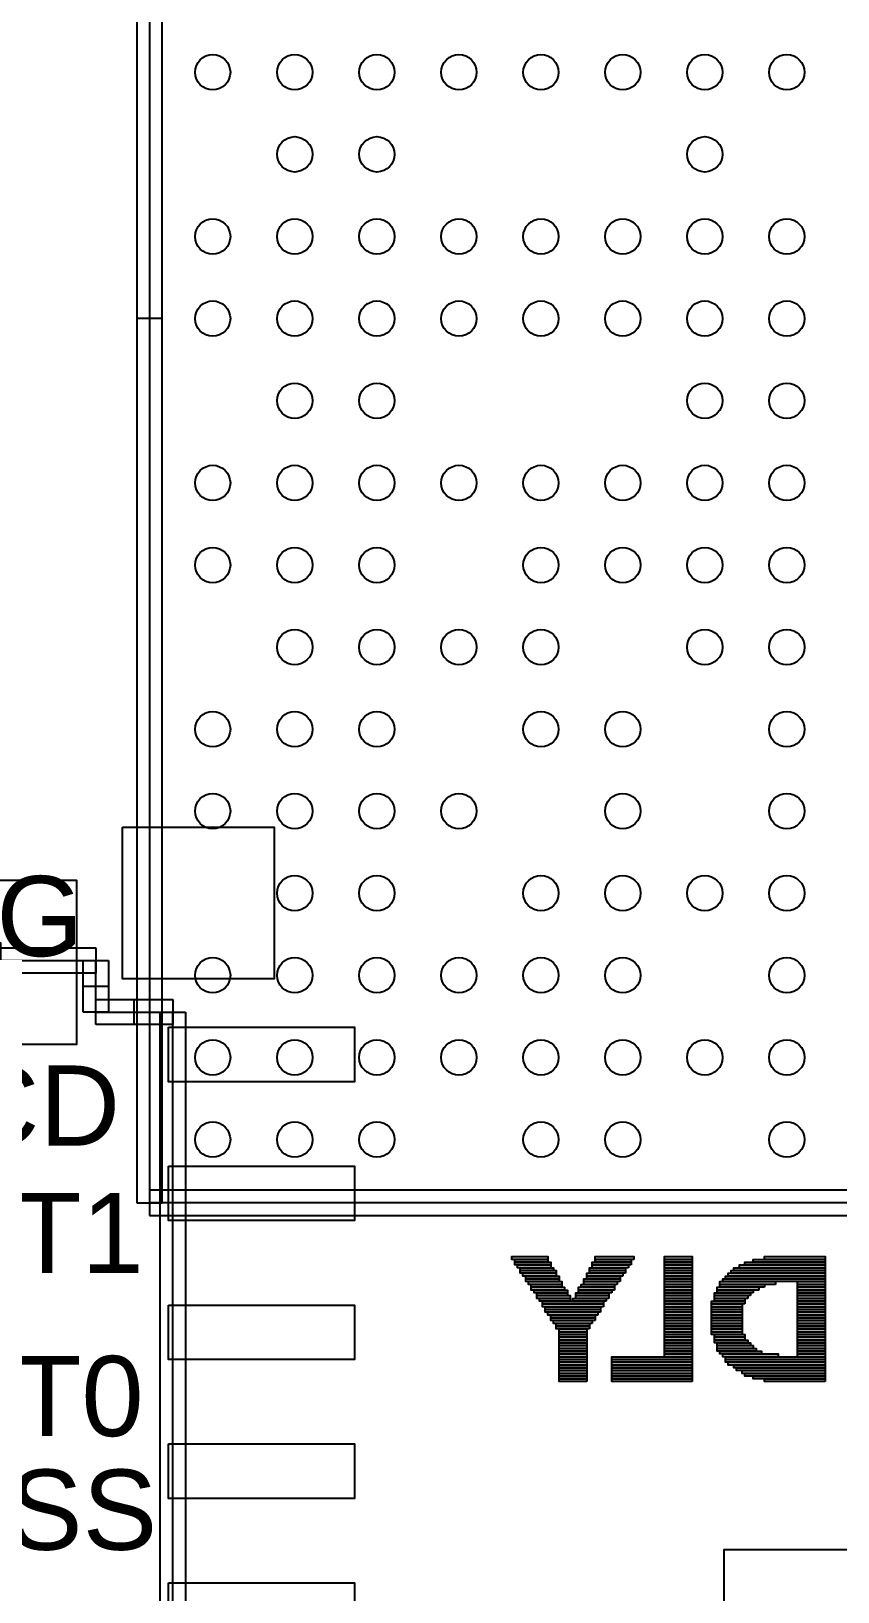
# Model space of a CAD drawing. Header units: millimetres. Extents: x -2.4 to 42.3, y -2.6 to 40.2.
# Drawn here: x 12.89 to 19.28, y 15.4 to 27.76 of the extents above; entities that cross this region are included whole.
import ezdxf

# ---------------------------------------------------------------- set-up
doc = ezdxf.new("R2010")
doc.units = ezdxf.units.MM
doc.header["$MEASUREMENT"] = 0
for name, color, linetype in [('BOT', 3, 'Continuous'), ('SILK-BOT', 6, 'Continuous'), ('SILK-TOP', 7, 'Continuous'), ('TOP', 255, 'Continuous')]:
    doc.layers.add(name, color=color, linetype=linetype)

msp = doc.modelspace()

# ---------------------------------------------------------------- linework, layer by layer
at = {"layer": 'BOT'}
for centre in [(14.326, 27.435), (14.976, 27.435), (15.627, 27.435), (16.277, 27.435), (16.927, 27.435), (17.575, 27.435), (18.225, 27.435), (18.875, 27.435), (14.976, 26.785), (15.627, 26.785), (18.225, 26.785), (14.326, 26.134), (14.976, 26.134), (15.627, 26.134), (16.277, 26.134), (16.927, 26.134), (17.575, 26.134), (18.225, 26.134), (18.875, 26.134), (14.326, 25.484), (14.976, 25.484), (15.627, 25.484), (16.277, 25.484), (16.927, 25.484), (17.575, 25.484), (18.225, 25.484), (18.875, 25.484), (14.976, 24.834), (15.627, 24.834), (18.225, 24.834), (18.875, 24.834), (14.326, 24.183), (14.976, 24.183), (15.627, 24.183), (16.277, 24.183), (16.927, 24.183), (17.575, 24.183), (18.225, 24.183), (18.875, 24.183), (14.326, 23.533), (14.976, 23.533), (15.627, 23.533), (16.927, 23.533), (17.575, 23.533), (18.225, 23.533), (18.875, 23.533), (14.976, 22.883), (15.627, 22.883), (16.277, 22.883), (16.927, 22.883), (18.225, 22.883), (18.875, 22.883), (14.326, 22.233), (14.976, 22.233), (15.627, 22.233), (16.927, 22.233), (17.575, 22.233), (18.875, 22.233), (14.326, 21.585), (14.976, 21.585), (15.627, 21.585), (16.277, 21.585), (17.575, 21.585), (18.875, 21.585), (14.976, 20.935), (15.627, 20.935), (16.927, 20.935), (17.575, 20.935), (18.225, 20.935), (18.875, 20.935), (14.326, 20.285), (14.976, 20.285), (15.627, 20.285), (16.277, 20.285), (16.927, 20.285), (17.575, 20.285), (18.875, 20.285), (14.326, 19.634), (14.976, 19.634), (15.627, 19.634), (16.277, 19.634), (16.927, 19.634), (17.575, 19.634), (18.225, 19.634), (18.875, 19.634), (14.326, 18.984), (14.976, 18.984), (15.627, 18.984), (16.927, 18.984), (17.575, 18.984), (18.875, 18.984)]:
    msp.add_circle(centre, 0.14, dxfattribs=at)
at = {"layer": 'SILK-BOT'}
for p, q in [((13.725, 32.484), (13.725, 18.484)), ((13.826, 32.484), (13.826, 18.484)), ((13.926, 18.484), (13.926, 32.484)), ((13.926, 25.484), (13.725, 25.484)), ((13.826, 18.584), (13.826, 18.383)), ((27.826, 18.584), (13.826, 18.584)), ((13.725, 18.484), (13.926, 18.484)), ((27.826, 18.484), (13.826, 18.484)), ((13.826, 18.383), (27.826, 18.383))]:
    msp.add_line(p, q, dxfattribs=at)
for points in [[(11.448, 20.538), (11.448, 21.038), (13.248, 21.038), (13.248, 19.738), (12.648, 19.738), (12.648, 20.538), (11.448, 20.538)], [(16.982, 18.035), (16.697, 18.035), (16.697, 18.057), (16.982, 18.057), (16.982, 18.035)], [(17.664, 18.035), (17.356, 18.035), (17.356, 18.057), (17.664, 18.057), (17.664, 18.035)], [(18.125, 18.035), (17.905, 18.035), (17.905, 18.057), (18.125, 18.057), (18.125, 18.035)], [(19.18, 18.035), (18.697, 18.035), (18.697, 18.057), (19.18, 18.057), (19.18, 18.035)], [(16.982, 18.013), (16.719, 18.013), (16.719, 18.035), (16.982, 18.035), (16.982, 18.013)], [(17.004, 17.991), (16.719, 17.991), (16.719, 18.013), (17.004, 18.013), (17.004, 17.991)], [(17.004, 17.969), (16.741, 17.969), (16.741, 17.991), (17.004, 17.991), (17.004, 17.969)], [(17.048, 17.925), (16.762, 17.925), (16.762, 17.947), (17.048, 17.947), (17.048, 17.925)], [(17.026, 17.947), (16.763, 17.947), (16.763, 17.969), (17.026, 17.969), (17.026, 17.947)], [(17.048, 17.903), (16.784, 17.903), (16.784, 17.925), (17.048, 17.925), (17.048, 17.903)], [(17.576, 17.903), (17.29, 17.903), (17.29, 17.925), (17.576, 17.925), (17.576, 17.903)], [(17.598, 17.947), (17.312, 17.947), (17.312, 17.969), (17.598, 17.969), (17.598, 17.947)], [(17.598, 17.925), (17.312, 17.925), (17.312, 17.947), (17.598, 17.947), (17.598, 17.925)], [(17.642, 17.991), (17.334, 17.991), (17.334, 18.013), (17.642, 18.013), (17.642, 17.991)], [(17.62, 17.969), (17.334, 17.969), (17.334, 17.991), (17.62, 17.991), (17.62, 17.969)], [(17.642, 18.013), (17.356, 18.013), (17.356, 18.035), (17.642, 18.035), (17.642, 18.013)], [(18.125, 18.013), (17.905, 18.013), (17.905, 18.035), (18.125, 18.035), (18.125, 18.013)], [(18.125, 17.991), (17.905, 17.991), (17.905, 18.013), (18.125, 18.013), (18.125, 17.991)], [(18.125, 17.969), (17.905, 17.969), (17.905, 17.991), (18.125, 17.991), (18.125, 17.969)], [(18.125, 17.947), (17.905, 17.947), (17.905, 17.969), (18.125, 17.969), (18.125, 17.947)], [(18.125, 17.925), (17.905, 17.925), (17.905, 17.947), (18.125, 17.947), (18.125, 17.925)], [(18.125, 17.903), (17.905, 17.903), (17.905, 17.925), (18.125, 17.925), (18.125, 17.903)], [(19.18, 17.903), (18.411, 17.903), (18.411, 17.925), (19.18, 17.925), (19.18, 17.903)], [(19.18, 17.925), (18.433, 17.925), (18.433, 17.947), (19.18, 17.947), (19.18, 17.925)], [(19.18, 17.947), (18.455, 17.947), (18.455, 17.969), (19.18, 17.969), (19.18, 17.947)], [(19.18, 17.969), (18.499, 17.969), (18.499, 17.991), (19.18, 17.991), (19.18, 17.969)], [(19.18, 17.991), (18.543, 17.991), (18.543, 18.013), (19.18, 18.013), (19.18, 17.991)], [(19.18, 18.013), (18.609, 18.013), (18.609, 18.035), (19.18, 18.035), (19.18, 18.013)], [(17.07, 17.881), (16.806, 17.881), (16.806, 17.903), (17.07, 17.903), (17.07, 17.881)], [(17.07, 17.859), (16.806, 17.859), (16.806, 17.881), (17.07, 17.881), (17.07, 17.859)], [(17.092, 17.837), (16.828, 17.837), (16.828, 17.859), (17.092, 17.859), (17.092, 17.837)], [(17.092, 17.815), (16.85, 17.815), (16.85, 17.837), (17.092, 17.837), (17.092, 17.815)], [(17.114, 17.793), (16.85, 17.793), (16.85, 17.815), (17.114, 17.815), (17.114, 17.793)], [(17.51, 17.793), (17.224, 17.793), (17.224, 17.815), (17.51, 17.815), (17.51, 17.793)], [(17.51, 17.815), (17.246, 17.815), (17.246, 17.837), (17.51, 17.837), (17.51, 17.815)], [(17.554, 17.859), (17.268, 17.859), (17.268, 17.881), (17.554, 17.881), (17.554, 17.859)], [(17.532, 17.837), (17.268, 17.837), (17.268, 17.859), (17.532, 17.859), (17.532, 17.837)], [(17.554, 17.881), (17.29, 17.881), (17.29, 17.903), (17.554, 17.903), (17.554, 17.881)], [(18.125, 17.881), (17.905, 17.881), (17.905, 17.903), (18.125, 17.903), (18.125, 17.881)], [(18.125, 17.859), (17.905, 17.859), (17.905, 17.881), (18.125, 17.881), (18.125, 17.859)], [(18.125, 17.837), (17.905, 17.837), (17.905, 17.859), (18.125, 17.859), (18.125, 17.837)], [(18.125, 17.815), (17.905, 17.815), (17.905, 17.837), (18.125, 17.837), (18.125, 17.815)], [(18.125, 17.793), (17.905, 17.793), (17.905, 17.815), (18.125, 17.815), (18.125, 17.793)], [(18.653, 17.793), (18.323, 17.793), (18.323, 17.815), (18.653, 17.815), (18.653, 17.793)], [(18.784, 17.837), (18.345, 17.837), (18.345, 17.859), (18.784, 17.859), (18.784, 17.837)], [(18.697, 17.815), (18.345, 17.815), (18.345, 17.837), (18.697, 17.837), (18.697, 17.815)], [(19.18, 17.859), (18.367, 17.859), (18.367, 17.881), (19.18, 17.881), (19.18, 17.859)], [(19.18, 17.881), (18.389, 17.881), (18.389, 17.903), (19.18, 17.903), (19.18, 17.881)], [(19.18, 17.837), (18.96, 17.837), (18.96, 17.859), (19.18, 17.859), (19.18, 17.837)], [(19.18, 17.815), (18.96, 17.815), (18.96, 17.837), (19.18, 17.837), (19.18, 17.815)], [(19.18, 17.793), (18.96, 17.793), (18.96, 17.815), (19.18, 17.815), (19.18, 17.793)], [(17.136, 17.771), (16.872, 17.771), (16.872, 17.793), (17.136, 17.793), (17.136, 17.771)], [(17.136, 17.749), (16.894, 17.749), (16.894, 17.771), (17.136, 17.771), (17.136, 17.749)], [(17.158, 17.727), (16.894, 17.727), (16.894, 17.749), (17.158, 17.749), (17.158, 17.727)], [(17.158, 17.705), (16.916, 17.705), (16.916, 17.727), (17.158, 17.727), (17.158, 17.705)], [(17.422, 17.683), (16.938, 17.683), (16.938, 17.705), (17.422, 17.705), (17.422, 17.683)], [(17.422, 17.661), (16.938, 17.661), (16.938, 17.683), (17.422, 17.683), (17.422, 17.661)], [(17.444, 17.705), (17.18, 17.705), (17.18, 17.727), (17.444, 17.727), (17.444, 17.705)], [(17.466, 17.749), (17.202, 17.749), (17.202, 17.771), (17.466, 17.771), (17.466, 17.749)], [(17.466, 17.727), (17.202, 17.727), (17.202, 17.749), (17.466, 17.749), (17.466, 17.727)], [(17.488, 17.771), (17.224, 17.771), (17.224, 17.793), (17.488, 17.793), (17.488, 17.771)], [(18.125, 17.771), (17.905, 17.771), (17.905, 17.793), (18.125, 17.793), (18.125, 17.771)], [(18.125, 17.749), (17.905, 17.749), (17.905, 17.771), (18.125, 17.771), (18.125, 17.749)], [(18.125, 17.727), (17.905, 17.727), (17.905, 17.749), (18.125, 17.749), (18.125, 17.727)], [(18.125, 17.705), (17.905, 17.705), (17.905, 17.727), (18.125, 17.727), (18.125, 17.705)], [(18.125, 17.683), (17.905, 17.683), (17.905, 17.705), (18.125, 17.705), (18.125, 17.683)], [(18.125, 17.661), (17.905, 17.661), (17.905, 17.683), (18.125, 17.683), (18.125, 17.661)], [(18.543, 17.683), (18.279, 17.683), (18.279, 17.705), (18.543, 17.705), (18.543, 17.683)], [(18.521, 17.661), (18.279, 17.661), (18.279, 17.683), (18.521, 17.683), (18.521, 17.661)], [(18.587, 17.749), (18.301, 17.749), (18.301, 17.771), (18.587, 17.771), (18.587, 17.749)], [(18.565, 17.727), (18.301, 17.727), (18.301, 17.749), (18.565, 17.749), (18.565, 17.727)], [(18.543, 17.705), (18.301, 17.705), (18.301, 17.727), (18.543, 17.727), (18.543, 17.705)], [(18.609, 17.771), (18.323, 17.771), (18.323, 17.793), (18.609, 17.793), (18.609, 17.771)], [(19.18, 17.771), (18.96, 17.771), (18.96, 17.793), (19.18, 17.793), (19.18, 17.771)], [(19.18, 17.749), (18.96, 17.749), (18.96, 17.771), (19.18, 17.771), (19.18, 17.749)], [(19.18, 17.727), (18.96, 17.727), (18.96, 17.749), (19.18, 17.749), (19.18, 17.727)], [(19.18, 17.705), (18.96, 17.705), (18.96, 17.727), (19.18, 17.727), (19.18, 17.705)], [(19.18, 17.683), (18.96, 17.683), (18.96, 17.705), (19.18, 17.705), (19.18, 17.683)], [(19.18, 17.661), (18.96, 17.661), (18.96, 17.683), (19.18, 17.683), (19.18, 17.661)], [(17.4, 17.639), (16.96, 17.639), (16.96, 17.661), (17.4, 17.661), (17.4, 17.639)], [(17.4, 17.617), (16.96, 17.617), (16.96, 17.639), (17.4, 17.639), (17.4, 17.617)], [(17.378, 17.595), (16.982, 17.595), (16.982, 17.617), (17.378, 17.617), (17.378, 17.595)], [(17.356, 17.573), (17.004, 17.573), (17.004, 17.595), (17.356, 17.595), (17.356, 17.573)], [(17.356, 17.551), (17.004, 17.551), (17.004, 17.573), (17.356, 17.573), (17.356, 17.551)], [(17.334, 17.529), (17.026, 17.529), (17.026, 17.551), (17.334, 17.551), (17.334, 17.529)], [(18.125, 17.639), (17.905, 17.639), (17.905, 17.661), (18.125, 17.661), (18.125, 17.639)], [(18.125, 17.617), (17.905, 17.617), (17.905, 17.639), (18.125, 17.639), (18.125, 17.617)], [(18.125, 17.595), (17.905, 17.595), (17.905, 17.617), (18.125, 17.617), (18.125, 17.595)], [(18.125, 17.573), (17.905, 17.573), (17.905, 17.595), (18.125, 17.595), (18.125, 17.573)], [(18.125, 17.551), (17.905, 17.551), (17.905, 17.573), (18.125, 17.573), (18.125, 17.551)], [(18.125, 17.529), (17.905, 17.529), (17.905, 17.551), (18.125, 17.551), (18.125, 17.529)], [(18.521, 17.639), (18.279, 17.639), (18.279, 17.661), (18.521, 17.661), (18.521, 17.639)], [(18.521, 17.617), (18.279, 17.617), (18.279, 17.639), (18.521, 17.639), (18.521, 17.617)], [(18.521, 17.595), (18.279, 17.595), (18.279, 17.617), (18.521, 17.617), (18.521, 17.595)], [(18.521, 17.573), (18.279, 17.573), (18.279, 17.595), (18.521, 17.595), (18.521, 17.573)], [(18.521, 17.551), (18.279, 17.551), (18.279, 17.573), (18.521, 17.573), (18.521, 17.551)], [(18.521, 17.529), (18.279, 17.529), (18.279, 17.551), (18.521, 17.551), (18.521, 17.529)], [(19.18, 17.639), (18.96, 17.639), (18.96, 17.661), (19.18, 17.661), (19.18, 17.639)], [(19.18, 17.617), (18.96, 17.617), (18.96, 17.639), (19.18, 17.639), (19.18, 17.617)], [(19.18, 17.595), (18.96, 17.595), (18.96, 17.617), (19.18, 17.617), (19.18, 17.595)], [(19.18, 17.573), (18.96, 17.573), (18.96, 17.595), (19.18, 17.595), (19.18, 17.573)], [(19.18, 17.551), (18.96, 17.551), (18.96, 17.573), (19.18, 17.573), (19.18, 17.551)], [(19.18, 17.529), (18.96, 17.529), (18.96, 17.551), (19.18, 17.551), (19.18, 17.529)], [(17.312, 17.507), (17.048, 17.507), (17.048, 17.529), (17.312, 17.529), (17.312, 17.507)], [(17.312, 17.485), (17.048, 17.485), (17.048, 17.507), (17.312, 17.507), (17.312, 17.485)], [(17.29, 17.463), (17.07, 17.463), (17.07, 17.485), (17.29, 17.485), (17.29, 17.463)], [(17.29, 17.441), (17.07, 17.441), (17.07, 17.463), (17.29, 17.463), (17.29, 17.441)], [(17.29, 17.419), (17.07, 17.419), (17.07, 17.441), (17.29, 17.441), (17.29, 17.419)], [(18.125, 17.507), (17.905, 17.507), (17.905, 17.529), (18.125, 17.529), (18.125, 17.507)], [(18.125, 17.485), (17.905, 17.485), (17.905, 17.507), (18.125, 17.507), (18.125, 17.485)], [(18.125, 17.463), (17.905, 17.463), (17.905, 17.485), (18.125, 17.485), (18.125, 17.463)], [(18.125, 17.441), (17.905, 17.441), (17.905, 17.463), (18.125, 17.463), (18.125, 17.441)], [(18.125, 17.419), (17.905, 17.419), (17.905, 17.441), (18.125, 17.441), (18.125, 17.419)], [(18.521, 17.507), (18.279, 17.507), (18.279, 17.529), (18.521, 17.529), (18.521, 17.507)], [(18.521, 17.485), (18.279, 17.485), (18.279, 17.507), (18.521, 17.507), (18.521, 17.485)], [(18.521, 17.463), (18.279, 17.463), (18.279, 17.485), (18.521, 17.485), (18.521, 17.463)], [(18.521, 17.441), (18.279, 17.441), (18.279, 17.463), (18.521, 17.463), (18.521, 17.441)], [(18.543, 17.419), (18.301, 17.419), (18.301, 17.441), (18.543, 17.441), (18.543, 17.419)], [(19.18, 17.507), (18.96, 17.507), (18.96, 17.529), (19.18, 17.529), (19.18, 17.507)], [(19.18, 17.485), (18.96, 17.485), (18.96, 17.507), (19.18, 17.507), (19.18, 17.485)], [(19.18, 17.463), (18.96, 17.463), (18.96, 17.485), (19.18, 17.485), (19.18, 17.463)], [(19.18, 17.441), (18.96, 17.441), (18.96, 17.463), (19.18, 17.463), (19.18, 17.441)], [(19.18, 17.419), (18.96, 17.419), (18.96, 17.441), (19.18, 17.441), (19.18, 17.419)], [(17.29, 17.397), (17.07, 17.397), (17.07, 17.419), (17.29, 17.419), (17.29, 17.397)], [(17.29, 17.375), (17.07, 17.375), (17.07, 17.397), (17.29, 17.397), (17.29, 17.375)], [(17.29, 17.353), (17.07, 17.353), (17.07, 17.375), (17.29, 17.375), (17.29, 17.353)], [(17.29, 17.331), (17.07, 17.331), (17.07, 17.353), (17.29, 17.353), (17.29, 17.331)], [(17.29, 17.309), (17.07, 17.309), (17.07, 17.331), (17.29, 17.331), (17.29, 17.309)], [(17.29, 17.287), (17.07, 17.287), (17.07, 17.309), (17.29, 17.309), (17.29, 17.287)], [(18.125, 17.397), (17.905, 17.397), (17.905, 17.419), (18.125, 17.419), (18.125, 17.397)], [(18.125, 17.375), (17.905, 17.375), (17.905, 17.397), (18.125, 17.397), (18.125, 17.375)], [(18.125, 17.353), (17.905, 17.353), (17.905, 17.375), (18.125, 17.375), (18.125, 17.353)], [(18.125, 17.331), (17.905, 17.331), (17.905, 17.353), (18.125, 17.353), (18.125, 17.331)], [(18.125, 17.309), (17.905, 17.309), (17.905, 17.331), (18.125, 17.331), (18.125, 17.309)], [(18.125, 17.287), (17.905, 17.287), (17.905, 17.309), (18.125, 17.309), (18.125, 17.287)], [(18.543, 17.397), (18.301, 17.397), (18.301, 17.419), (18.543, 17.419), (18.543, 17.397)], [(18.565, 17.375), (18.301, 17.375), (18.301, 17.397), (18.565, 17.397), (18.565, 17.375)], [(18.587, 17.353), (18.323, 17.353), (18.323, 17.375), (18.587, 17.375), (18.587, 17.353)], [(18.609, 17.331), (18.323, 17.331), (18.323, 17.353), (18.609, 17.353), (18.609, 17.331)], [(18.631, 17.309), (18.323, 17.309), (18.323, 17.331), (18.631, 17.331), (18.631, 17.309)], [(18.674, 17.287), (18.345, 17.287), (18.345, 17.309), (18.674, 17.309), (18.674, 17.287)], [(19.18, 17.397), (18.96, 17.397), (18.96, 17.419), (19.18, 17.419), (19.18, 17.397)], [(19.18, 17.375), (18.96, 17.375), (18.96, 17.397), (19.18, 17.397), (19.18, 17.375)], [(19.18, 17.353), (18.96, 17.353), (18.96, 17.375), (19.18, 17.375), (19.18, 17.353)], [(19.18, 17.331), (18.96, 17.331), (18.96, 17.353), (19.18, 17.353), (19.18, 17.331)], [(19.18, 17.309), (18.96, 17.309), (18.96, 17.331), (19.18, 17.331), (19.18, 17.309)], [(19.18, 17.287), (18.96, 17.287), (18.96, 17.309), (19.18, 17.309), (19.18, 17.287)], [(17.29, 17.265), (17.07, 17.265), (17.07, 17.287), (17.29, 17.287), (17.29, 17.265)], [(17.29, 17.243), (17.07, 17.243), (17.07, 17.265), (17.29, 17.265), (17.29, 17.243)], [(17.29, 17.221), (17.07, 17.221), (17.07, 17.243), (17.29, 17.243), (17.29, 17.221)], [(17.29, 17.199), (17.07, 17.199), (17.07, 17.221), (17.29, 17.221), (17.29, 17.199)], [(17.29, 17.177), (17.07, 17.177), (17.07, 17.199), (17.29, 17.199), (17.29, 17.177)], [(17.29, 17.155), (17.07, 17.155), (17.07, 17.177), (17.29, 17.177), (17.29, 17.155)], [(18.125, 17.243), (17.488, 17.243), (17.488, 17.265), (18.125, 17.265), (18.125, 17.243)], [(18.125, 17.221), (17.488, 17.221), (17.488, 17.243), (18.125, 17.243), (18.125, 17.221)], [(18.125, 17.199), (17.488, 17.199), (17.488, 17.221), (18.125, 17.221), (18.125, 17.199)], [(18.125, 17.177), (17.488, 17.177), (17.488, 17.199), (18.125, 17.199), (18.125, 17.177)], [(18.125, 17.155), (17.488, 17.155), (17.488, 17.177), (18.125, 17.177), (18.125, 17.155)], [(18.125, 17.265), (17.905, 17.265), (17.905, 17.287), (18.125, 17.287), (18.125, 17.265)], [(18.806, 17.265), (18.367, 17.265), (18.367, 17.287), (18.806, 17.287), (18.806, 17.265)], [(19.18, 17.243), (18.389, 17.243), (18.389, 17.265), (19.18, 17.265), (19.18, 17.243)], [(19.18, 17.221), (18.389, 17.221), (18.389, 17.243), (19.18, 17.243), (19.18, 17.221)], [(19.18, 17.199), (18.411, 17.199), (18.411, 17.221), (19.18, 17.221), (19.18, 17.199)], [(19.18, 17.177), (18.455, 17.177), (18.455, 17.199), (19.18, 17.199), (19.18, 17.177)], [(19.18, 17.155), (18.477, 17.155), (18.477, 17.177), (19.18, 17.177), (19.18, 17.155)], [(19.18, 17.265), (18.96, 17.265), (18.96, 17.287), (19.18, 17.287), (19.18, 17.265)], [(17.29, 17.133), (17.07, 17.133), (17.07, 17.155), (17.29, 17.155), (17.29, 17.133)], [(17.29, 17.111), (17.07, 17.111), (17.07, 17.133), (17.29, 17.133), (17.29, 17.111)], [(17.29, 17.089), (17.07, 17.089), (17.07, 17.111), (17.29, 17.111), (17.29, 17.089)], [(17.29, 17.068), (17.07, 17.068), (17.07, 17.09), (17.29, 17.09), (17.29, 17.068)], [(18.125, 17.133), (17.488, 17.133), (17.488, 17.155), (18.125, 17.155), (18.125, 17.133)], [(18.125, 17.111), (17.488, 17.111), (17.488, 17.133), (18.125, 17.133), (18.125, 17.111)], [(18.125, 17.089), (17.488, 17.089), (17.488, 17.111), (18.125, 17.111), (18.125, 17.089)], [(18.125, 17.068), (17.488, 17.068), (17.488, 17.09), (18.125, 17.09), (18.125, 17.068)], [(19.18, 17.133), (18.521, 17.133), (18.521, 17.155), (19.18, 17.155), (19.18, 17.133)], [(19.18, 17.111), (18.543, 17.111), (18.543, 17.133), (19.18, 17.133), (19.18, 17.111)], [(19.18, 17.089), (18.609, 17.089), (18.609, 17.111), (19.18, 17.111), (19.18, 17.089)], [(19.18, 17.068), (18.697, 17.068), (18.697, 17.09), (19.18, 17.09), (19.18, 17.068)], [(19.378, 14.239), (18.378, 14.239), (18.378, 15.739), (19.378, 15.739), (19.378, 14.239)]]:
    msp.add_lwpolyline(points, dxfattribs=at)
at = {"layer": 'SILK-TOP'}
for p, q in [((1.259, 20.501), (13.4, 20.501)), ((1.259, 20.401), (13.4, 20.401)), ((13.3, 20.401), (13.5, 20.401)), ((13.3, 19.994), (13.3, 20.401)), ((13.4, 20.501), (13.4, 20.301)), ((13.4, 19.994), (13.4, 20.401)), ((13.5, 20.401), (13.5, 19.994)), ((13.4, 20.301), (1.259, 20.301)), ((13.3, 20.198), (13.5, 20.198)), ((13.4, 20.094), (14.01, 20.094)), ((13.4, 19.894), (13.4, 20.094)), ((13.705, 19.894), (13.705, 20.094)), ((14.01, 20.094), (14.01, 19.894)), ((13.5, 19.994), (13.3, 19.994)), ((13.4, 19.994), (14.01, 19.994)), ((14.01, 19.894), (13.4, 19.894)), ((13.91, 19.994), (14.11, 19.994)), ((13.91, 7.194), (13.91, 19.994)), ((14.01, 7.194), (14.01, 19.994)), ((14.11, 19.994), (14.11, 7.194))]:
    msp.add_line(p, q, dxfattribs=at)
at = {"layer": 'TOP'}
for points in [[(13.612, 21.458), (14.812, 21.458), (14.812, 20.258), (13.612, 20.258), (13.612, 21.458)], [(13.975, 19.874), (15.449, 19.874), (15.449, 19.442), (13.975, 19.442), (13.975, 19.874)], [(13.975, 18.774), (15.449, 18.774), (15.449, 18.342), (13.975, 18.342), (13.975, 18.774)], [(13.975, 17.674), (15.449, 17.674), (15.449, 17.242), (13.975, 17.242), (13.975, 17.674)], [(13.975, 16.574), (15.449, 16.574), (15.449, 16.142), (13.975, 16.142), (13.975, 16.574)], [(13.975, 15.474), (15.449, 15.474), (15.449, 15.042), (13.975, 15.042), (13.975, 15.474)]]:
    msp.add_lwpolyline(points, dxfattribs=at)

# ---------------------------------------------------------------- texts
at = {"layer": 'SILK-TOP', "char_height": 0.635, "attachment_point": 7, "line_spacing_factor": 0.963855}
for s, insert, width in [('\\fArial;G', (12.612, 20.427), 1.22792), ('\\fArial;CD', (12.312, 18.927), 1.82467), ('\\fArial;DAT1', (11.512, 17.927), 2.65093), ('\\fArial;DAT0', (11.512, 16.627), 2.77334), ('\\fArial;VSS', (12.112, 15.727), 2.33726)]:
    msp.add_mtext(s, dxfattribs=dict(at, insert=insert, width=width))

doc.saveas('drawing.dxf')
